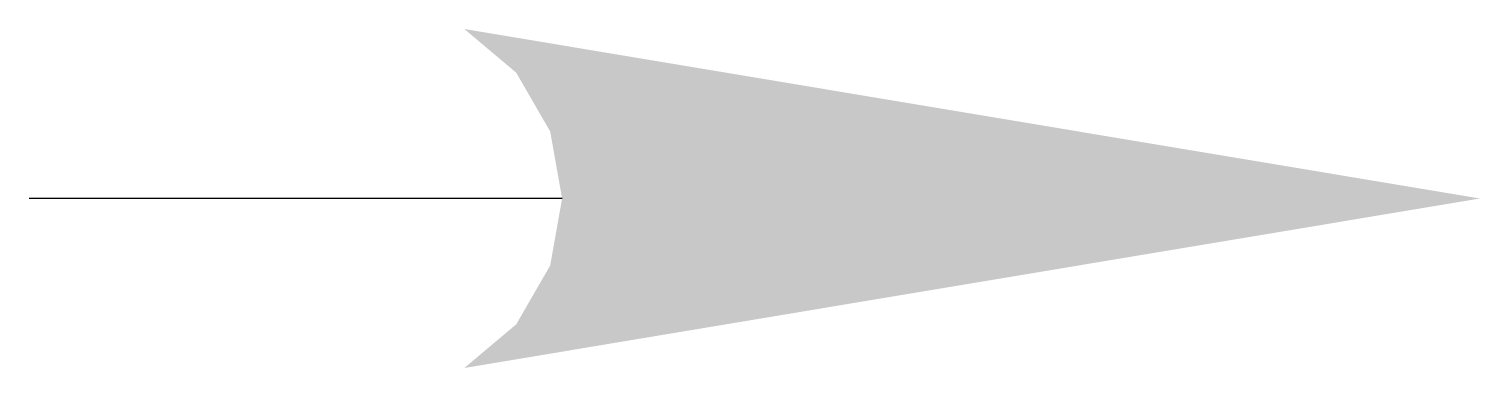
# Model space of a CAD drawing. Extents: x -1 to 0, y -0.12 to 0.12.
import ezdxf

# ---------------------------------------------------------------- set-up
doc = ezdxf.new("R2010")
doc.units = 0
doc.header["$LTSCALE"] = 10
doc.header["$MEASUREMENT"] = 0
doc.layers.get('0').update_dxf_attribs({"linetype": 'CONTINUOUS'})

msp = doc.modelspace()

# ---------------------------------------------------------------- linework, layer by layer
msp.add_line((-0.6326, 0), (-1, 0))
for points in [[(-0.7, 0.1167), (0, 0), (-0.6642, 0.0866)], [(-0.6642, 0.0866), (0, 0), (-0.6408, 0.0461)], [(-0.6408, 0.0461), (0, 0), (-0.6326, 0)], [(-0.7, -0.1167), (0, 0), (-0.6642, -0.0866)], [(-0.6642, -0.0866), (0, 0), (-0.6408, -0.0461)], [(-0.6408, -0.0461), (0, 0), (-0.6326, 0)]]:
    msp.add_solid(points)

doc.saveas('drawing.dxf')
